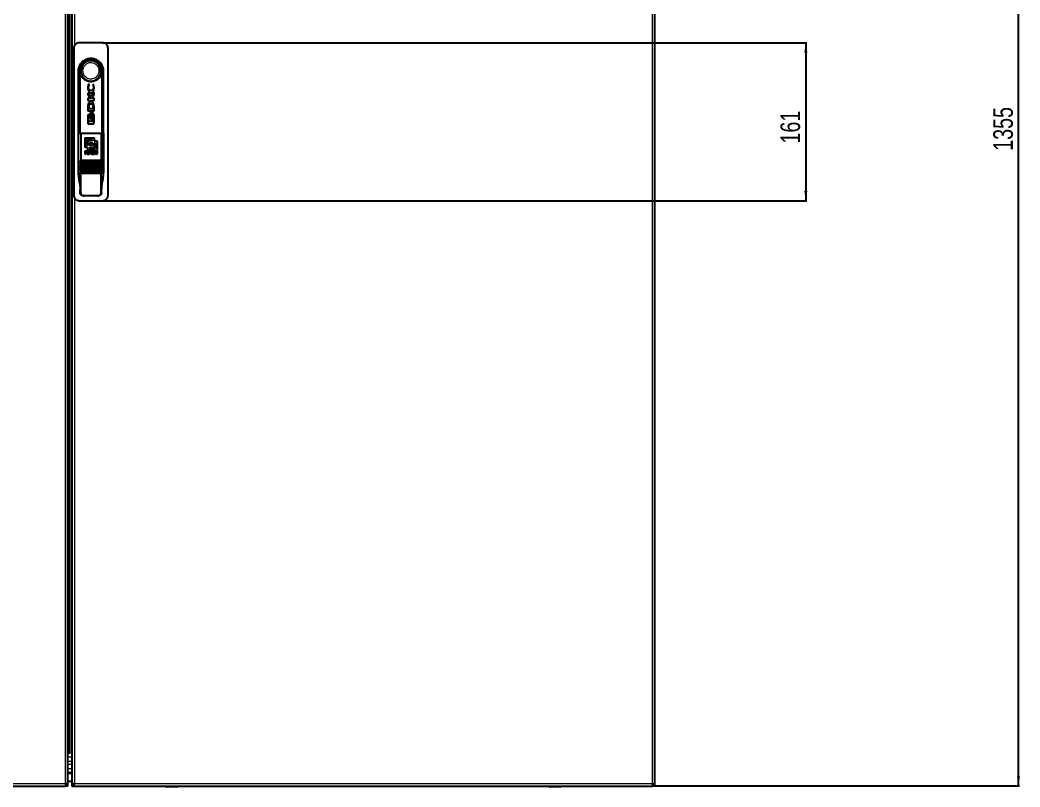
# Model space of a CAD drawing. Header units: millimetres. Extents: x -983 to 2905, y -1229 to 1219.
# Drawn here: x 1885 to 2905, y -802 to -19 of the extents above; entities that cross this region are included whole.
import ezdxf

# ---------------------------------------------------------------- set-up
doc = ezdxf.new("R2010")
doc.units = ezdxf.units.MM
doc.layers.add('FORMAT', color=7, linetype='Continuous')
doc.styles.add('SLDTEXTSTYLE0', font='TXT', dxfattribs={"width": 0.75})
doc.dimstyles.new('SLDDIMSTYLE0', dxfattribs={"dimtxt": 20, "dimasz": 10, "dimexe": 0, "dimexo": 0.0625, "dimgap": 5, "dimtad": 2, "dimdec": 1, "dimrnd": 1e-09, "dimzin": 12, "dimdsep": 46, "dimtxsty": 'SLDTEXTSTYLE0', "dimsah": 1, "dimcen": 0.09, "dimadec": 0, "dimazin": 3, "dimtfac": 1, "dimtofl": 0, "dimtmove": 0, "dimatfit": 3, "dimfxl": 0, "dimfrac": 2, "dimtolj": 1, "dimtzin": 12, "dimarcsym": 0})

# ---------------------------------------------------------------- blocks, each defined once
blk = doc.blocks.new('_D')
at = {"layer": 'FORMAT'}
for p, q in [((2530.3, 554.4), (2904.7, 554.4)), ((2903.7, -800.6), (2903.7, 554.4)), ((2530.3, -800.6), (2904.7, -800.6))]:
    blk.add_line(p, q, dxfattribs=at)
for points in [[(2903.7, 554.4), (2902.1, 544.4), (2905.2, 544.4)], [(2903.7, -800.6), (2905.2, -790.6), (2902.1, -790.6)]]:
    blk.add_solid(points, dxfattribs=at)
at = {"layer": 'FORMAT', "insert": (2877.9, -152.7), "char_height": 20, "attachment_point": 1, "rotation": 90, "style": 'SLDTEXTSTYLE0'}
blk.add_mtext('1355', dxfattribs=at)
blk = doc.blocks.new('_D_3')
at = {"layer": 'FORMAT'}
for p, q in [((1969.1, -42.6), (2687.6, -42.6)), ((2686.6, -42.6), (2686.6, -203.6)), ((1969.1, -203.6), (2687.6, -203.6))]:
    blk.add_line(p, q, dxfattribs=at)
for points in [[(2686.6, -42.6), (2685.1, -52.6), (2688.2, -52.6)], [(2686.6, -203.6), (2688.2, -193.6), (2685.1, -193.6)]]:
    blk.add_solid(points, dxfattribs=at)
at = {"layer": 'FORMAT', "insert": (2660.8, -145.3), "char_height": 20, "attachment_point": 1, "rotation": 90, "style": 'SLDTEXTSTYLE0'}
blk.add_mtext('161', dxfattribs=at)

msp = doc.modelspace()

# ---------------------------------------------------------------- linework, layer by layer
at = {"color": 8, "linetype": 'Continuous', "lineweight": 18}
for p, q in [((1931.02, -798.02), (1931.02, 551.78)), ((1940.22, 551.78), (1940.22, -45.78)), ((2530.02, -798.02), (2530.02, 551.78)), ((1934.63, -767.75), (1934.63, 521.51)), ((1935.11, 521.53), (1935.11, -767.77)), ((1935.68, -767.43), (1935.68, 521.2)), ((1937.02, 521.2), (1937.02, -767.43)), ((1946.78, -162.62), (1967.47, -162.62)), ((1940.22, -200.46), (1940.22, -798.02)), ((1946.16, -195.62), (1946.78, -195.62)), ((1967.47, -195.62), (1968.08, -195.62)), ((1933.62, -770.8), (1937.62, -770.8)), ((1933.62, -775.13), (1937.62, -775.13)), ((1933.62, -778.35), (1937.62, -778.35)), ((1933.62, -782.68), (1937.62, -782.68)), ((1933.62, -786.45), (1937.62, -786.45)), ((1933.62, -787.89), (1937.62, -787.89)), ((1341.22, -798.02), (1931.02, -798.02)), ((1940.22, -798.02), (2530.02, -798.02)), ((2033.87, -801.37), (2042.77, -801.37)), ((2042.77, -801.37), (2045.37, -801.37)), ((2424.87, -801.37), (2436.37, -801.37))]:
    msp.add_line(p, q, dxfattribs=at)
at = {"color": 7, "linetype": 'Continuous', "lineweight": 25}
for p, q in [((1933.62, -800.62), (1933.62, 554.38)), ((1937.62, 554.38), (1937.62, -800.62)), ((2532.62, -800.62), (2532.62, 554.38)), ((1939.62, -48.12), (1939.62, -198.12)), ((1969.12, -42.62), (1945.12, -42.62)), ((1974.62, -198.12), (1974.62, -48.12)), ((1944.12, -71.62), (1944.12, -174.62)), ((1946.12, -134.62), (1946.12, -74.62)), ((1946.12, -74.62), (1946.12, -74.62)), ((1968.12, -74.62), (1968.12, -134.62)), ((1968.12, -74.62), (1968.12, -74.62)), ((1970.12, -174.62), (1970.12, -71.62)), ((1954.42, -84.94), (1953.9, -88.1)), ((1955.51, -85.32), (1954.42, -84.94)), ((1955.51, -85.61), (1955.51, -85.32)), ((1959.91, -85.34), (1959.1, -85.06)), ((1959.1, -85.06), (1959.1, -85.29)), ((1960.35, -88.12), (1959.91, -85.34)), ((1956.76, -97.29), (1953.98, -93.49)), ((1953.98, -93.49), (1953.98, -95.19)), ((1953.98, -95.19), (1956.93, -99.18)), ((1956.93, -99.18), (1953.98, -99.18)), ((1953.98, -99.18), (1953.98, -101.4)), ((1953.98, -101.4), (1960.27, -101.4)), ((1960.27, -93.4), (1956.76, -97.29)), ((1957.62, -99.18), (1960.27, -96.14)), ((1960.27, -99.18), (1957.62, -99.18)), ((1960.27, -96.14), (1960.27, -93.4)), ((1960.27, -101.4), (1960.27, -99.18)), ((1953.98, -107.8), (1953.98, -112.04)), ((1953.98, -112.04), (1960.27, -112.04)), ((1954.94, -107.14), (1954.85, -108.11)), ((1954.85, -108.11), (1954.85, -109.67)), ((1954.85, -109.67), (1959.49, -109.67)), ((1959.49, -109.67), (1959.49, -108.25)), ((1960.24, -106.98), (1960.06, -105.36)), ((1960.27, -107.98), (1960.24, -106.98)), ((1960.27, -108), (1960.27, -107.98)), ((1960.27, -108.02), (1960.27, -108)), ((1960.27, -112.04), (1960.27, -108.02)), ((1953.98, -116.62), (1953.98, -124.47)), ((1954.49, -123.01), (1954.49, -116.76)), ((1954.49, -116.76), (1955.07, -116.76)), ((1955.07, -115.97), (1954.64, -115.97)), ((1955.07, -116.76), (1955.07, -115.97)), ((1956.8, -119.94), (1957.06, -119.8)), ((1957.08, -114.27), (1956.85, -114.12)), ((1957, -120.41), (1957.67, -120.41)), ((1957.82, -113.74), (1957.15, -113.74)), ((1957.21, -119.69), (1957.46, -119.41)), ((1957.46, -114.67), (1957.22, -114.39)), ((1957.56, -117.04), (1957.84, -115.48)), ((1957.84, -118.61), (1957.56, -117.04)), ((1957.84, -115.48), (1957.61, -114.92)), ((1957.61, -119.17), (1957.84, -118.61)), ((1958.06, -120.41), (1958.76, -120.41)), ((1958.91, -113.74), (1958.22, -113.74)), ((1959.78, -119.33), (1959.78, -123.01)), ((1960.27, -124.47), (1960.27, -116.62)), ((1959.78, -123.01), (1954.49, -123.01)), ((1954.64, -125.12), (1959.61, -125.12)), ((1944.16, -134.62), (1944.16, -175.12)), ((1944.16, -134.62), (1946.78, -134.62)), ((1946.78, -134.62), (1967.47, -134.62)), ((1946.78, -134.62), (1946.78, -162.62)), ((1950.78, -139.62), (1960.54, -139.62)), ((1950.78, -139.62), (1950.78, -149.38)), ((1952.73, -141.57), (1952.73, -147.43)), ((1952.73, -141.57), (1958.59, -141.57)), ((1958.59, -142.55), (1953.71, -142.55)), ((1953.71, -142.55), (1953.71, -147.43)), ((1958.59, -141.57), (1958.59, -142.55)), ((1960.54, -139.62), (1960.54, -142.55)), ((1960.54, -142.55), (1963.47, -142.55)), ((1963.47, -142.55), (1963.47, -152.31)), ((1967.47, -134.62), (1967.47, -162.62)), ((1967.47, -134.62), (1970.09, -134.62)), ((1970.09, -134.62), (1970.09, -175.12)), ((1953.71, -149.38), (1950.78, -149.38)), ((1953.71, -147.43), (1952.73, -147.43)), ((1953.71, -149.38), (1953.71, -152.31)), ((1963.47, -152.31), (1953.71, -152.31)), ((1955.66, -144.5), (1955.66, -147.43)), ((1955.66, -144.5), (1958.59, -144.5)), ((1958.59, -147.43), (1955.66, -147.43)), ((1955.66, -149.38), (1955.66, -150.35)), ((1955.66, -149.38), (1960.54, -149.38)), ((1961.51, -150.35), (1955.66, -150.35)), ((1958.59, -144.5), (1958.59, -147.43)), ((1960.54, -144.5), (1960.54, -149.38)), ((1960.54, -144.5), (1961.51, -144.5)), ((1961.51, -144.5), (1961.51, -150.35)), ((1946.52, -162.72), (1946.73, -162.72)), ((1967.52, -162.72), (1946.73, -162.72)), ((1952.84, -153.18), (1950.78, -153.18)), ((1950.78, -153.18), (1950.78, -156.15)), ((1950.78, -156.15), (1951.66, -156.15)), ((1951.66, -153.68), (1951.66, -154.47)), ((1951.66, -153.68), (1952.73, -153.68)), ((1952.69, -154.47), (1951.66, -154.47)), ((1951.66, -154.97), (1951.66, -156.15)), ((1951.66, -154.97), (1952.58, -154.97)), ((1953.22, -155.45), (1953.23, -155.77)), ((1953.36, -156.15), (1954.32, -156.15)), ((1954.15, -155.72), (1954.13, -155.36)), ((1954.15, -155.72), (1954.15, -155.73)), ((1954.32, -156.06), (1954.32, -156.15)), ((1956.16, -153.18), (1954.63, -156.15)), ((1954.63, -156.15), (1955.56, -156.15)), ((1955.56, -156.15), (1955.84, -155.54)), ((1955.84, -155.54), (1957.52, -155.54)), ((1956.08, -155.05), (1956.68, -153.78)), ((1957.27, -155.05), (1956.08, -155.05)), ((1957.18, -153.18), (1956.16, -153.18)), ((1956.68, -153.78), (1957.27, -155.05)), ((1958.74, -156.15), (1957.18, -153.18)), ((1957.52, -155.54), (1957.81, -156.15)), ((1957.81, -156.15), (1958.74, -156.15)), ((1960.51, -153.18), (1959.2, -153.18)), ((1959.2, -153.18), (1959.2, -156.15)), ((1959.2, -156.15), (1960.03, -156.15)), ((1960.03, -153.75), (1960.03, -156.15)), ((1960.03, -153.75), (1960.91, -156.15)), ((1961.36, -155.44), (1960.51, -153.18)), ((1960.91, -156.15), (1961.82, -156.15)), ((1962.21, -153.18), (1961.36, -155.44)), ((1961.82, -156.15), (1962.7, -153.75)), ((1963.54, -153.18), (1962.21, -153.18)), ((1962.7, -153.75), (1962.7, -156.15)), ((1962.7, -156.15), (1963.54, -156.15)), ((1963.54, -153.18), (1963.54, -156.15)), ((1967.52, -162.72), (1967.72, -162.72)), ((1967.52, -164.12), (1946.73, -164.12)), ((1967.52, -165.52), (1946.73, -165.52)), ((1967.52, -166.92), (1946.73, -166.92)), ((1967.52, -168.32), (1946.73, -168.32)), ((1967.52, -169.72), (1946.73, -169.72)), ((1967.52, -171.12), (1946.73, -171.12)), ((1967.52, -172.52), (1946.73, -172.52)), ((1944.16, -175.12), (1946.78, -175.12)), ((1944.16, -175.62), (1946.78, -175.62)), ((1946.12, -175.62), (1946.12, -175.12)), ((1946.78, -173.82), (1946.78, -175.12)), ((1946.78, -175.12), (1967.47, -175.12)), ((1946.78, -195.62), (1946.78, -175.62)), ((1946.78, -175.62), (1967.47, -175.62)), ((1967.47, -173.82), (1967.47, -175.12)), ((1967.47, -175.12), (1970.09, -175.12)), ((1967.47, -195.62), (1967.47, -175.62)), ((1967.47, -175.62), (1970.09, -175.62)), ((1968.12, -175.12), (1968.12, -175.62)), ((1946.16, -195.62), (1946.16, -192.53)), ((1968.08, -195.62), (1968.08, -192.53)), ((1945.12, -203.62), (1969.12, -203.62)), ((1950.39, -198.62), (1949.46, -198.62)), ((1963.85, -198.62), (1950.39, -198.62)), ((1964.78, -198.62), (1963.85, -198.62)), ((1933.62, -762.82), (1933.75, -762.82)), ((1933.62, -766.82), (1934.16, -766.82)), ((1933.62, -795.62), (1937.62, -795.62)), ((1340.92, -800.62), (1931.32, -800.62)), ((1931.32, -798.9), (1931.32, -800.62)), ((1933.62, -800.62), (1931.62, -800.62)), ((1937.62, -800.62), (1939.62, -800.62)), ((1939.92, -800.62), (1939.92, -798.91)), ((1939.92, -800.62), (2530.32, -800.62)), ((2033.87, -800.62), (2033.87, -801.37)), ((2042.63, -801.62), (2034.12, -801.62)), ((2045.12, -801.62), (2042.63, -801.62)), ((2045.37, -801.37), (2045.37, -800.62)), ((2424.87, -800.62), (2424.87, -801.37)), ((2436.12, -801.62), (2425.12, -801.62)), ((2436.37, -801.37), (2436.37, -800.62)), ((2530.32, -798.62), (2530.32, -800.62)), ((2532.62, -800.62), (2530.62, -800.62))]:
    msp.add_line(p, q, dxfattribs=at)
for centre, radius, start, end in [((1957.12, -71.62), 11.4, 344.74488, 195.25752), ((1957.12, -71.62), 13, 35.39435, 144.60565), ((1957.12, -71.62), 13, 144.60565, 180), ((1957.12, -71.62), 13, 0, 35.39435), ((1957.12, -174.62), 13, 180, 184.41172), ((1957.12, -174.62), 13, 355.58829, 0), ((2034.12, -801.37), 0.25, 180, 270), ((2045.12, -801.37), 0.25, 270, 0), ((2425.12, -801.37), 0.25, 180, 270), ((2436.12, -801.37), 0.25, 270, 0)]:
    msp.add_arc(centre, radius, start, end, dxfattribs=at)
for points, knots in [([(1945.12, -42.62), (1944.5, -42.68), (1943.27, -42.8), (1941.62, -43.75), (1940.37, -45.14), (1939.72, -46.69), (1939.65, -47.71), (1939.62, -48.12)], [0, 0, 0, 0, 0.2146939, 0.4293877, 0.6440816, 0.8587754, 1, 1, 1, 1]), ([(1974.62, -48.12), (1974.56, -47.5), (1974.44, -46.26), (1973.49, -44.62), (1972.1, -43.37), (1970.55, -42.71), (1969.53, -42.64), (1969.12, -42.62)], [0, 0, 0, 0, 0.2146898, 0.4293796, 0.6440728, 0.8587666, 1, 1, 1, 1]), ([(1968.12, -74.62), (1968.05, -74.76), (1967.95, -74.96), (1967.76, -74.9), (1967.71, -74.83), (1967.68, -74.84), (1967.65, -74.88), (1967.57, -75.02), (1967.31, -75.62), (1966.64, -77.13), (1964.97, -79.3), (1962.11, -81.32), (1958.51, -82.37), (1954.7, -82.2), (1951.16, -80.8), (1948.61, -78.57), (1947.28, -76.51), (1946.8, -75.28), (1946.61, -74.91), (1946.57, -74.86), (1946.55, -74.83), (1946.52, -74.85), (1946.43, -74.92), (1946.27, -74.95), (1946.18, -74.74), (1946.12, -74.62)], [0, 0, 0, 0, 0.0606924, 0.0805589, 0.0842327, 0.0858551, 0.088471, 0.0918895, 0.1038086, 0.1490341, 0.2394014, 0.348151, 0.4589406, 0.5711838, 0.6838346, 0.7958468, 0.8697554, 0.9066852, 0.9101249, 0.9128346, 0.9146791, 0.9165483, 0.9244032, 0.9559527, 1, 1, 1, 1]), ([(1953.9, -88.1), (1953.92, -88.69), (1953.97, -89.87), (1954.48, -91.58), (1955.22, -92.89), (1956.04, -93.54), (1956.6, -93.77), (1956.89, -93.8), (1957.04, -93.81)], [0, 0, 0, 0, 0.2502823, 0.4993933, 0.7487907, 0.8746994, 0.9372862, 1, 1, 1, 1]), ([(1954.72, -88.04), (1954.75, -87.6), (1954.81, -86.73), (1955.28, -85.98), (1955.51, -85.61)], [0, 0, 0, 0, 0.5009634, 1, 1, 1, 1]), ([(1957.19, -91.3), (1957, -91.28), (1956.63, -91.25), (1956.12, -90.99), (1955.67, -90.64), (1955.2, -90.05), (1954.8, -89.17), (1954.75, -88.42), (1954.72, -88.04)], [0, 0, 0, 0, 0.1244159, 0.2483566, 0.3739824, 0.5001693, 0.7493996, 1, 1, 1, 1]), ([(1957.04, -93.81), (1957.35, -93.78), (1957.96, -93.73), (1958.79, -93.26), (1959.4, -92.56), (1959.95, -91.46), (1960.29, -89.95), (1960.33, -88.73), (1960.35, -88.12)], [0, 0, 0, 0, 0.1252623, 0.2501242, 0.3753839, 0.500707, 0.7503222, 1, 1, 1, 1]), ([(1959.66, -88.04), (1959.64, -88.42), (1959.58, -89.17), (1959.18, -90.04), (1958.72, -90.63), (1958.28, -90.99), (1957.76, -91.25), (1957.38, -91.28), (1957.19, -91.3)], [0, 0, 0, 0, 0.2499646, 0.4978209, 0.6230141, 0.7485813, 0.8742843, 1, 1, 1, 1]), ([(1959.1, -85.29), (1959.27, -85.74), (1959.6, -86.62), (1959.64, -87.57), (1959.66, -88.04)], [0, 0, 0, 0, 0.5000842, 1, 1, 1, 1]), ([(1954.63, -104.27), (1954.5, -104.54), (1954.24, -105.09), (1954.04, -106.29), (1954, -107.2), (1953.98, -107.8)], [0, 0, 0, 0, 0.249362, 0.4996719, 1, 1, 1, 1]), ([(1960.06, -105.36), (1959.97, -105.06), (1959.8, -104.46), (1959.28, -103.67), (1958.59, -103.03), (1957.74, -102.63), (1956.79, -102.59), (1955.89, -102.9), (1955.16, -103.5), (1954.81, -104.01), (1954.63, -104.27)], [0, 0, 0, 0, 0.1255568, 0.2501397, 0.3754769, 0.5000684, 0.6244194, 0.7493773, 0.8740706, 1, 1, 1, 1]), ([(1957.14, -105.12), (1956.86, -105.13), (1956.43, -105.14), (1955.89, -105.32), (1955.54, -105.57), (1955.29, -105.92), (1955.08, -106.44), (1954.99, -106.86), (1954.94, -107.14)], [0, 0, 0, 0, 0.2494324, 0.37514, 0.4993561, 0.6234585, 0.749245, 1, 1, 1, 1]), ([(1959.49, -108.25), (1959.48, -107.88), (1959.46, -107.13), (1959.26, -106.17), (1958.78, -105.57), (1958.11, -105.17), (1957.53, -105.14), (1957.14, -105.12)], [0, 0, 0, 0, 0.24842711, 0.49737242, 0.62290285, 0.74851041, 1, 1, 1, 1]), ([(1954.64, -115.97), (1954.55, -115.98), (1954.38, -116), (1954.16, -116.15), (1954.04, -116.33), (1953.98, -116.49), (1953.98, -116.58), (1953.98, -116.62)], [0, 0, 0, 0, 0.2494454, 0.4989987, 0.7485105, 0.8738593, 1, 1, 1, 1]), ([(1956.85, -114.12), (1956.72, -114.18), (1956.46, -114.31), (1956.05, -114.72), (1955.7, -115.35), (1955.45, -116.18), (1955.42, -116.75), (1955.4, -117.04)], [0, 0, 0, 0, 0.1246003, 0.2489765, 0.5004054, 0.7493329, 1, 1, 1, 1]), ([(1955.4, -117.04), (1955.42, -117.32), (1955.44, -117.88), (1955.69, -118.7), (1956.03, -119.32), (1956.42, -119.74), (1956.67, -119.87), (1956.8, -119.94)], [0, 0, 0, 0, 0.2487307, 0.4973773, 0.750528, 0.8752331, 1, 1, 1, 1]), ([(1955.91, -117.04), (1955.96, -116.52), (1956.03, -115.74), (1956.49, -114.78), (1956.88, -114.44), (1957.08, -114.27)], [0, 0, 0, 0, 0.4989654, 0.749922, 1, 1, 1, 1]), ([(1957.06, -119.8), (1956.87, -119.63), (1956.48, -119.28), (1956.03, -118.33), (1955.96, -117.55), (1955.91, -117.04)], [0, 0, 0, 0, 0.2495753, 0.5008418, 1, 1, 1, 1]), ([(1957.22, -114.39), (1957.05, -114.56), (1956.72, -114.92), (1956.32, -115.82), (1956.26, -116.55), (1956.22, -117.04)], [0, 0, 0, 0, 0.2501927, 0.5001584, 1, 1, 1, 1]), ([(1956.22, -117.04), (1956.26, -117.52), (1956.32, -118.25), (1956.71, -119.15), (1957.04, -119.51), (1957.21, -119.69)], [0, 0, 0, 0, 0.49958431, 0.74952711, 1, 1, 1, 1]), ([(1956.73, -117.04), (1956.75, -116.62), (1956.8, -115.98), (1957.09, -115.19), (1957.34, -114.84), (1957.46, -114.67)], [0, 0, 0, 0, 0.5014603, 0.750257, 1, 1, 1, 1]), ([(1957.46, -119.41), (1957.34, -119.24), (1957.1, -118.89), (1956.8, -118.09), (1956.76, -117.46), (1956.73, -117.04)], [0, 0, 0, 0, 0.25089526, 0.500775, 1, 1, 1, 1]), ([(1958.49, -117.04), (1958.44, -117.69), (1958.37, -118.66), (1957.85, -119.68), (1957.43, -120.18), (1957.14, -120.33), (1957, -120.41)], [0, 0, 0, 0, 0.4971459, 0.7483739, 0.8746499, 1, 1, 1, 1]), ([(1957.61, -114.92), (1957.44, -115.25), (1957.1, -115.92), (1957.07, -116.67), (1957.05, -117.04)], [0, 0, 0, 0, 0.4984332, 1, 1, 1, 1]), ([(1957.05, -117.04), (1957.07, -117.42), (1957.1, -118.17), (1957.44, -118.84), (1957.61, -119.17)], [0, 0, 0, 0, 0.5014711, 1, 1, 1, 1]), ([(1957.15, -113.74), (1957.28, -113.83), (1957.54, -114.01), (1957.91, -114.51), (1958.38, -115.49), (1958.44, -116.42), (1958.49, -117.04)], [0, 0, 0, 0, 0.1256783, 0.2511395, 0.5015899, 1, 1, 1, 1]), ([(1957.67, -120.41), (1957.81, -120.33), (1958.1, -120.18), (1958.52, -119.68), (1959.04, -118.66), (1959.11, -117.69), (1959.16, -117.04)], [0, 0, 0, 0, 0.1252924, 0.2510094, 0.5010488, 1, 1, 1, 1]), ([(1959.16, -117.04), (1959.12, -116.42), (1959.05, -115.5), (1958.58, -114.51), (1958.21, -114.01), (1957.95, -113.83), (1957.82, -113.74)], [0, 0, 0, 0, 0.49616807, 0.74770282, 0.87411145, 1, 1, 1, 1]), ([(1959.56, -117.04), (1959.51, -117.69), (1959.43, -118.66), (1958.92, -119.68), (1958.5, -120.18), (1958.21, -120.33), (1958.06, -120.41)], [0, 0, 0, 0, 0.4971542, 0.74838021, 0.87465339, 1, 1, 1, 1]), ([(1958.22, -113.74), (1958.34, -113.83), (1958.6, -114.01), (1958.98, -114.51), (1959.44, -115.49), (1959.51, -116.42), (1959.56, -117.04)], [0, 0, 0, 0, 0.1256773, 0.2511366, 0.5015854, 1, 1, 1, 1]), ([(1958.76, -120.41), (1958.87, -120.35), (1959.1, -120.24), (1959.47, -119.88), (1959.66, -119.55), (1959.78, -119.33)], [0, 0, 0, 0, 0.2481114, 0.4958631, 1, 1, 1, 1]), ([(1960.27, -116.62), (1960.24, -116.35), (1960.2, -115.8), (1959.9, -115.03), (1959.58, -114.43), (1959.25, -113.98), (1959.02, -113.82), (1958.91, -113.74)], [0, 0, 0, 0, 0.2498218, 0.4993095, 0.7487414, 0.8748789, 1, 1, 1, 1]), ([(1953.98, -124.47), (1953.98, -124.51), (1953.98, -124.6), (1954.04, -124.76), (1954.16, -124.94), (1954.38, -125.09), (1954.55, -125.11), (1954.64, -125.12)], [0, 0, 0, 0, 0.1253881, 0.2505914, 0.5001924, 0.7498055, 1, 1, 1, 1]), ([(1959.61, -125.12), (1959.69, -125.11), (1959.86, -125.09), (1960.08, -124.94), (1960.21, -124.76), (1960.26, -124.6), (1960.26, -124.51), (1960.27, -124.47)], [0, 0, 0, 0, 0.2494374, 0.4989967, 0.7485162, 0.8738601, 1, 1, 1, 1]), ([(1946.78, -164.02), (1946.73, -163.8), (1946.67, -163.48), (1946.58, -163.04), (1946.54, -162.83), (1946.52, -162.72)], [0, 0, 0, 0, 0.49999327, 0.74999583, 1, 1, 1, 1]), ([(1946.73, -162.72), (1946.73, -162.72), (1946.75, -162.71), (1946.76, -162.69), (1946.77, -162.66), (1946.78, -162.63), (1946.78, -162.62), (1946.78, -162.62)], [0, 0, 0, 0, 0.2956914, 0.5686867, 0.7598531, 0.9519121, 1, 1, 1, 1]), ([(1952.58, -154.97), (1952.7, -154.97), (1952.85, -154.98), (1953.03, -155.04), (1953.11, -155.1), (1953.18, -155.21), (1953.21, -155.33), (1953.21, -155.42), (1953.22, -155.45)], [0, 0, 0, 0, 0.36230724, 0.49976175, 0.60389451, 0.70775129, 0.88815888, 1, 1, 1, 1]), ([(1953.37, -154.07), (1953.37, -154.12), (1953.36, -154.2), (1953.31, -154.3), (1953.22, -154.38), (1953.01, -154.47), (1952.82, -154.47), (1952.69, -154.47)], [0, 0, 0, 0, 0.14484774, 0.2595538, 0.37414589, 0.5488424, 1, 1, 1, 1]), ([(1952.73, -153.68), (1952.86, -153.68), (1953.04, -153.69), (1953.24, -153.79), (1953.32, -153.88), (1953.36, -153.98), (1953.37, -154.04), (1953.37, -154.07)], [0, 0, 0, 0, 0.4647786, 0.6394977, 0.7667833, 0.8944855, 1, 1, 1, 1]), ([(1954.25, -154.02), (1954.24, -153.92), (1954.22, -153.76), (1954.11, -153.55), (1953.92, -153.38), (1953.5, -153.2), (1953.12, -153.19), (1952.84, -153.18)], [0, 0, 0, 0, 0.1491412, 0.264134, 0.3788516, 0.5602325, 1, 1, 1, 1]), ([(1953.23, -155.77), (1953.23, -155.8), (1953.24, -155.87), (1953.27, -156), (1953.31, -156.09), (1953.36, -156.14), (1953.36, -156.15)], [0, 0, 0, 0, 0.2561394, 0.5126978, 0.9190221, 1, 1, 1, 1]), ([(1953.61, -154.71), (1953.72, -154.68), (1953.9, -154.63), (1954.11, -154.46), (1954.22, -154.27), (1954.24, -154.11), (1954.25, -154.03), (1954.25, -154.02)], [0, 0, 0, 0, 0.3314728, 0.5464809, 0.7625261, 0.960277, 1, 1, 1, 1]), ([(1954.13, -155.36), (1954.12, -155.25), (1954.11, -155.09), (1954, -154.9), (1953.83, -154.78), (1953.69, -154.74), (1953.61, -154.71)], [0, 0, 0, 0, 0.3364219, 0.5234602, 0.710673, 1, 1, 1, 1]), ([(1954.32, -156.06), (1954.3, -156.05), (1954.25, -156.02), (1954.19, -155.94), (1954.16, -155.84), (1954.15, -155.76), (1954.15, -155.73)], [0, 0, 0, 0, 0.2026304, 0.4204058, 0.7280078, 1, 1, 1, 1]), ([(1967.47, -162.62), (1967.47, -162.63), (1967.47, -162.65), (1967.47, -162.67), (1967.48, -162.7), (1967.5, -162.71), (1967.51, -162.72), (1967.52, -162.72)], [0, 0, 0, 0, 0.1717087, 0.3429843, 0.5250053, 0.735802, 1, 1, 1, 1]), ([(1967.72, -162.72), (1967.7, -162.83), (1967.65, -163.1), (1967.56, -163.53), (1967.5, -163.86), (1967.47, -164.02)], [0, 0, 0, 0, 0.24999603, 0.62499526, 1, 1, 1, 1]), ([(1946.78, -165.42), (1946.73, -165.2), (1946.67, -164.88), (1946.58, -164.44), (1946.54, -164.23), (1946.52, -164.12)], [0, 0, 0, 0, 0.4999933, 0.7499958, 1, 1, 1, 1]), ([(1946.78, -166.82), (1946.73, -166.6), (1946.67, -166.28), (1946.58, -165.84), (1946.54, -165.63), (1946.52, -165.52)], [0, 0, 0, 0, 0.4999933, 0.7499958, 1, 1, 1, 1]), ([(1946.78, -168.22), (1946.73, -168), (1946.67, -167.68), (1946.58, -167.24), (1946.54, -167.03), (1946.52, -166.92)], [0, 0, 0, 0, 0.4999933, 0.7499958, 1, 1, 1, 1]), ([(1946.78, -169.62), (1946.73, -169.4), (1946.67, -169.08), (1946.58, -168.64), (1946.54, -168.43), (1946.52, -168.32)], [0, 0, 0, 0, 0.4999933, 0.7499958, 1, 1, 1, 1]), ([(1946.78, -171.02), (1946.73, -170.8), (1946.67, -170.48), (1946.58, -170.04), (1946.54, -169.83), (1946.52, -169.72)], [0, 0, 0, 0, 0.4999933, 0.7499958, 1, 1, 1, 1]), ([(1946.78, -172.42), (1946.73, -172.2), (1946.67, -171.88), (1946.58, -171.44), (1946.54, -171.23), (1946.52, -171.12)], [0, 0, 0, 0, 0.4999933, 0.7499958, 1, 1, 1, 1]), ([(1946.78, -173.82), (1946.73, -173.6), (1946.67, -173.28), (1946.58, -172.84), (1946.54, -172.63), (1946.52, -172.52)], [0, 0, 0, 0, 0.4999933, 0.7499958, 1, 1, 1, 1]), ([(1946.73, -164.12), (1946.73, -164.12), (1946.75, -164.11), (1946.76, -164.09), (1946.77, -164.06), (1946.78, -164.03), (1946.78, -164.02), (1946.78, -164.02)], [0, 0, 0, 0, 0.2956914, 0.5686867, 0.7598531, 0.9519121, 1, 1, 1, 1]), ([(1946.73, -165.52), (1946.73, -165.52), (1946.75, -165.51), (1946.76, -165.49), (1946.77, -165.46), (1946.78, -165.43), (1946.78, -165.42), (1946.78, -165.42)], [0, 0, 0, 0, 0.2956914, 0.5686867, 0.7598531, 0.9519121, 1, 1, 1, 1]), ([(1946.73, -166.92), (1946.73, -166.92), (1946.75, -166.91), (1946.76, -166.89), (1946.77, -166.86), (1946.78, -166.83), (1946.78, -166.82), (1946.78, -166.82)], [0, 0, 0, 0, 0.2956914, 0.5686867, 0.7598531, 0.9519121, 1, 1, 1, 1]), ([(1946.73, -168.32), (1946.73, -168.32), (1946.75, -168.31), (1946.76, -168.29), (1946.77, -168.26), (1946.78, -168.23), (1946.78, -168.22), (1946.78, -168.22)], [0, 0, 0, 0, 0.2956914, 0.5686867, 0.7598531, 0.9519121, 1, 1, 1, 1]), ([(1946.73, -169.72), (1946.73, -169.72), (1946.75, -169.71), (1946.76, -169.69), (1946.77, -169.66), (1946.78, -169.63), (1946.78, -169.62), (1946.78, -169.62)], [0, 0, 0, 0, 0.2956914, 0.5686867, 0.7598531, 0.9519121, 1, 1, 1, 1]), ([(1946.73, -171.12), (1946.73, -171.12), (1946.75, -171.11), (1946.76, -171.09), (1946.77, -171.06), (1946.78, -171.03), (1946.78, -171.02), (1946.78, -171.02)], [0, 0, 0, 0, 0.2956914, 0.5686867, 0.7598531, 0.9519121, 1, 1, 1, 1]), ([(1946.73, -172.52), (1946.73, -172.52), (1946.75, -172.51), (1946.76, -172.49), (1946.77, -172.46), (1946.78, -172.43), (1946.78, -172.42), (1946.78, -172.42)], [0, 0, 0, 0, 0.2956914, 0.5686867, 0.7598531, 0.9519121, 1, 1, 1, 1]), ([(1967.46, -164.02), (1965.54, -164.02), (1961.69, -164.02), (1954.77, -164.02), (1949.81, -164.02), (1946.78, -164.02)], [0, 0, 0, 0, 0.2800507, 0.5600468, 1, 1, 1, 1]), ([(1967.46, -165.42), (1965.54, -165.42), (1961.69, -165.42), (1954.77, -165.42), (1949.81, -165.42), (1946.78, -165.42)], [0, 0, 0, 0, 0.2800507, 0.5600468, 1, 1, 1, 1]), ([(1967.46, -166.82), (1965.54, -166.82), (1961.69, -166.82), (1954.77, -166.82), (1949.81, -166.82), (1946.78, -166.82)], [0, 0, 0, 0, 0.2800507, 0.5600468, 1, 1, 1, 1]), ([(1967.46, -168.22), (1965.54, -168.22), (1961.69, -168.22), (1954.77, -168.22), (1949.81, -168.22), (1946.78, -168.22)], [0, 0, 0, 0, 0.2800507, 0.5600468, 1, 1, 1, 1]), ([(1967.46, -169.62), (1965.54, -169.62), (1961.69, -169.62), (1954.77, -169.62), (1949.81, -169.62), (1946.78, -169.62)], [0, 0, 0, 0, 0.2800507, 0.5600468, 1, 1, 1, 1]), ([(1967.46, -171.02), (1965.54, -171.02), (1961.69, -171.02), (1954.77, -171.02), (1949.81, -171.02), (1946.78, -171.02)], [0, 0, 0, 0, 0.2800507, 0.5600468, 1, 1, 1, 1]), ([(1967.46, -172.42), (1965.54, -172.42), (1961.69, -172.42), (1954.77, -172.42), (1949.81, -172.42), (1946.78, -172.42)], [0, 0, 0, 0, 0.2800507, 0.5600468, 1, 1, 1, 1]), ([(1967.47, -164.02), (1967.47, -164.03), (1967.47, -164.05), (1967.47, -164.07), (1967.48, -164.1), (1967.5, -164.11), (1967.51, -164.12), (1967.52, -164.12)], [0, 0, 0, 0, 0.1717087, 0.3429843, 0.5250053, 0.735802, 1, 1, 1, 1]), ([(1967.72, -164.12), (1967.7, -164.23), (1967.65, -164.5), (1967.56, -164.93), (1967.5, -165.26), (1967.47, -165.42)], [0, 0, 0, 0, 0.249996, 0.6249953, 1, 1, 1, 1]), ([(1967.47, -165.42), (1967.47, -165.43), (1967.47, -165.45), (1967.47, -165.47), (1967.48, -165.5), (1967.5, -165.51), (1967.51, -165.52), (1967.52, -165.52)], [0, 0, 0, 0, 0.1717087, 0.3429843, 0.5250053, 0.735802, 1, 1, 1, 1]), ([(1967.72, -165.52), (1967.7, -165.63), (1967.65, -165.9), (1967.56, -166.33), (1967.5, -166.66), (1967.47, -166.82)], [0, 0, 0, 0, 0.249996, 0.6249953, 1, 1, 1, 1]), ([(1967.47, -166.82), (1967.47, -166.83), (1967.47, -166.85), (1967.47, -166.87), (1967.48, -166.9), (1967.5, -166.91), (1967.51, -166.92), (1967.52, -166.92)], [0, 0, 0, 0, 0.1717087, 0.3429843, 0.5250053, 0.735802, 1, 1, 1, 1]), ([(1967.72, -166.92), (1967.7, -167.03), (1967.65, -167.3), (1967.56, -167.73), (1967.5, -168.06), (1967.47, -168.22)], [0, 0, 0, 0, 0.249996, 0.6249953, 1, 1, 1, 1]), ([(1967.47, -168.22), (1967.47, -168.23), (1967.47, -168.25), (1967.47, -168.27), (1967.48, -168.3), (1967.5, -168.31), (1967.51, -168.32), (1967.52, -168.32)], [0, 0, 0, 0, 0.1717087, 0.3429843, 0.5250053, 0.735802, 1, 1, 1, 1]), ([(1967.72, -168.32), (1967.7, -168.43), (1967.65, -168.7), (1967.56, -169.13), (1967.5, -169.46), (1967.47, -169.62)], [0, 0, 0, 0, 0.249996, 0.6249953, 1, 1, 1, 1]), ([(1967.47, -169.62), (1967.47, -169.63), (1967.47, -169.65), (1967.47, -169.67), (1967.48, -169.7), (1967.5, -169.71), (1967.51, -169.72), (1967.52, -169.72)], [0, 0, 0, 0, 0.1717087, 0.3429843, 0.5250053, 0.735802, 1, 1, 1, 1]), ([(1967.72, -169.72), (1967.7, -169.83), (1967.65, -170.1), (1967.56, -170.53), (1967.5, -170.86), (1967.47, -171.02)], [0, 0, 0, 0, 0.249996, 0.6249953, 1, 1, 1, 1]), ([(1967.47, -171.02), (1967.47, -171.03), (1967.47, -171.05), (1967.47, -171.07), (1967.48, -171.1), (1967.5, -171.11), (1967.51, -171.12), (1967.52, -171.12)], [0, 0, 0, 0, 0.1717087, 0.3429843, 0.5250053, 0.735802, 1, 1, 1, 1]), ([(1967.72, -171.12), (1967.7, -171.23), (1967.65, -171.5), (1967.56, -171.93), (1967.5, -172.26), (1967.47, -172.42)], [0, 0, 0, 0, 0.249996, 0.6249953, 1, 1, 1, 1]), ([(1967.47, -172.42), (1967.47, -172.43), (1967.47, -172.45), (1967.47, -172.47), (1967.48, -172.5), (1967.5, -172.51), (1967.51, -172.52), (1967.52, -172.52)], [0, 0, 0, 0, 0.1717087, 0.3429843, 0.5250053, 0.735802, 1, 1, 1, 1]), ([(1967.72, -172.52), (1967.7, -172.63), (1967.65, -172.9), (1967.56, -173.33), (1967.5, -173.66), (1967.47, -173.82)], [0, 0, 0, 0, 0.249996, 0.6249953, 1, 1, 1, 1]), ([(1944.16, -175.62), (1944.26, -176.86), (1944.47, -179.35), (1944.89, -181.89), (1945.09, -183.17)], [0, 0, 0, 0, 0.499713, 1, 1, 1, 1]), ([(1945.09, -183.17), (1945.29, -184.34), (1945.68, -186.71), (1946.1, -189.91), (1946.15, -191.91), (1946.16, -192.53)], [0, 0, 0, 0, 0.4010146, 0.8123709, 1, 1, 1, 1]), ([(1967.46, -173.82), (1965.54, -173.82), (1961.69, -173.82), (1954.77, -173.82), (1949.81, -173.82), (1946.78, -173.82)], [0, 0, 0, 0, 0.2800507, 0.5600468, 1, 1, 1, 1]), ([(1968.08, -192.53), (1968.1, -191.86), (1968.13, -190.5), (1968.36, -188.23), (1968.72, -185.76), (1969.01, -184.03), (1969.15, -183.17)], [0, 0, 0, 0, 0.20088227, 0.40716965, 0.701581, 1, 1, 1, 1]), ([(1969.15, -183.17), (1969.36, -181.9), (1969.77, -179.36), (1969.98, -176.87), (1970.09, -175.62)], [0, 0, 0, 0, 0.499209, 1, 1, 1, 1]), ([(1939.62, -198.12), (1939.68, -198.74), (1939.8, -199.97), (1940.75, -201.62), (1942.15, -202.87), (1943.69, -203.52), (1944.72, -203.59), (1945.12, -203.62)], [0, 0, 0, 0, 0.2146898, 0.4293796, 0.6440728, 0.8587666, 1, 1, 1, 1]), ([(1949.46, -198.62), (1949.06, -198.58), (1948.25, -198.5), (1947.2, -197.9), (1946.47, -197.03), (1946.19, -196.21), (1946.17, -195.74), (1946.16, -195.62)], [0, 0, 0, 0, 0.2441944, 0.4889806, 0.7166564, 0.9231563, 1, 1, 1, 1]), ([(1946.78, -195.62), (1946.81, -195.91), (1946.87, -196.51), (1947.34, -197.3), (1948.05, -197.97), (1949.04, -198.46), (1949.87, -198.61), (1950.34, -198.62), (1950.39, -198.62)], [0, 0, 0, 0, 0.1698955, 0.3393802, 0.5190387, 0.7268484, 0.9704723, 1, 1, 1, 1]), ([(1963.85, -198.62), (1964.36, -198.57), (1965.27, -198.48), (1966.38, -197.84), (1967.12, -197.03), (1967.43, -196.24), (1967.46, -195.76), (1967.47, -195.62)], [0, 0, 0, 0, 0.2927041, 0.5265985, 0.7224308, 0.9192671, 1, 1, 1, 1]), ([(1968.08, -195.62), (1968.05, -195.94), (1967.98, -196.57), (1967.49, -197.42), (1966.75, -198.09), (1965.82, -198.54), (1965.12, -198.59), (1964.78, -198.62)], [0, 0, 0, 0, 0.19184108, 0.38346897, 0.58096115, 0.79346173, 1, 1, 1, 1]), ([(1969.12, -203.62), (1969.74, -203.56), (1970.98, -203.44), (1972.62, -202.49), (1973.87, -201.09), (1974.53, -199.55), (1974.59, -198.52), (1974.62, -198.12)], [0, 0, 0, 0, 0.2146939, 0.4293877, 0.6440816, 0.8587754, 1, 1, 1, 1]), ([(1933.62, -800.62), (1933.59, -800.43), (1933.53, -800.03), (1933, -799.4), (1932.12, -798.72), (1931.4, -798.26), (1931.02, -798.02)], [0, 0, 0, 0, 0.2135062, 0.4683221, 0.7232409, 1, 1, 1, 1]), ([(1931.62, -800.62), (1931.59, -800.24), (1931.55, -799.62), (1931.29, -798.75), (1931.11, -798.26), (1931.02, -798.02)], [0, 0, 0, 0, 0.4375, 0.7156903, 1, 1, 1, 1]), ([(1940.22, -798.02), (1939.93, -798.2), (1939.3, -798.6), (1938.44, -799.23), (1937.76, -799.91), (1937.67, -800.38), (1937.62, -800.62)], [0, 0, 0, 0, 0.2113527, 0.4661677, 0.7210903, 1, 1, 1, 1]), ([(1940.22, -798.02), (1940.09, -798.4), (1939.86, -799.02), (1939.66, -799.88), (1939.63, -800.37), (1939.62, -800.62)], [0, 0, 0, 0, 0.4375, 0.7156903, 1, 1, 1, 1])]:
    msp.add_open_spline(points, degree=3, knots=knots, dxfattribs=at)
at = {"color": 8, "linetype": 'Continuous', "lineweight": 18}
for points, knots in [([(1957.12, -81.32), (1956.72, -81.3), (1955.26, -81.24), (1952.79, -80.47), (1950.13, -78.55), (1948.19, -75.8), (1947.2, -72.51), (1947.34, -69.01), (1948.64, -65.74), (1950.93, -63.13), (1953.61, -61.67), (1956.47, -61.04), (1959.38, -61.23), (1962.39, -62.5), (1964.85, -64.7), (1966.5, -67.63), (1967.12, -71.03), (1966.6, -74.51), (1964.95, -77.63), (1962.38, -79.96), (1959.6, -81.16), (1957.81, -81.27), (1957.12, -81.32)], [0, 0, 0, 0, 0.0191502, 0.070299, 0.1218266, 0.174622, 0.2289631, 0.28448, 0.3403769, 0.3957099, 0.4496776, 0.4842446, 0.535714, 0.5871661, 0.6390358, 0.6923446, 0.7471414, 0.8028841, 0.8586993, 0.9136527, 0.9670758, 1, 1, 1, 1]), ([(1957.12, -79.68), (1957.69, -79.64), (1959.17, -79.55), (1961.47, -78.53), (1963.58, -76.55), (1964.94, -73.92), (1965.37, -70.98), (1964.85, -68.12), (1963.5, -65.64), (1961.48, -63.78), (1958.99, -62.7), (1956.58, -62.54), (1954.22, -63.07), (1952.01, -64.31), (1950.12, -66.52), (1949.06, -69.28), (1948.94, -72.23), (1949.75, -75.01), (1951.35, -77.33), (1953.54, -78.96), (1955.59, -79.62), (1956.79, -79.67), (1957.12, -79.68)], [0, 0, 0, 0, 0.0325057, 0.0854124, 0.140305, 0.1964988, 0.2528957, 0.3083215, 0.3619677, 0.4137556, 0.4647405, 0.5155459, 0.5497044, 0.6032934, 0.6587048, 0.7151005, 0.7712977, 0.8261956, 0.8791959, 0.9305041, 0.981097, 1, 1, 1, 1])]:
    msp.add_open_spline(points, degree=3, knots=knots, dxfattribs=at)
at = {"color": 7, "linetype": 'Continuous', "lineweight": 25}
for points in [[(1931.02, -798.02), (1931.05, -798.36), (1931.1, -799.04), (1931.17, -799.9), (1931.25, -800.5), (1931.3, -800.58), (1931.32, -800.62)], [(1939.92, -800.62), (1939.95, -800.58), (1940, -800.5), (1940.07, -799.9), (1940.15, -799.04), (1940.2, -798.36), (1940.22, -798.02)], [(2530.62, -800.62), (2530.58, -800.18), (2530.51, -799.32), (2530.18, -798.45), (2530.02, -798.02)], [(2532.62, -800.62), (2532.58, -800.4), (2532.5, -799.97), (2531.9, -799.32), (2531.04, -798.67), (2530.36, -798.23), (2530.02, -798.02)], [(2530.02, -798.02), (2530.05, -798.36), (2530.1, -799.04), (2530.17, -799.9), (2530.25, -800.5), (2530.3, -800.58), (2530.32, -800.62)], [(2530.02, -798.02), (2530.05, -798.1), (2530.1, -798.25), (2530.17, -798.45), (2530.25, -798.59), (2530.3, -798.61), (2530.32, -798.62)]]:
    msp.add_open_spline(points, degree=3, dxfattribs=at)

# ---------------------------------------------------------------- dimensions: what is measured, and where the dimension line sits
at = {"layer": 'FORMAT'}
for base, p1, p2, picture, middle in [((2903.66, 554.38), (2530.32, -800.62), (2530.32, 554.38), '_D', (2903.66, -123.12)), ((2686.63, -203.62), (1969.12, -42.62), (1969.12, -203.62), '_D_3', (2686.63, -123.12))]:
    dim = msp.add_linear_dim(base=base, p1=p1, p2=p2, angle=90, dimstyle='SLDDIMSTYLE0', dxfattribs=at)
    dim.commit()
    dim.dimension.update_dxf_attribs({"geometry": picture, "text_midpoint": middle, "dimtype": 160})

doc.saveas('drawing.dxf')
